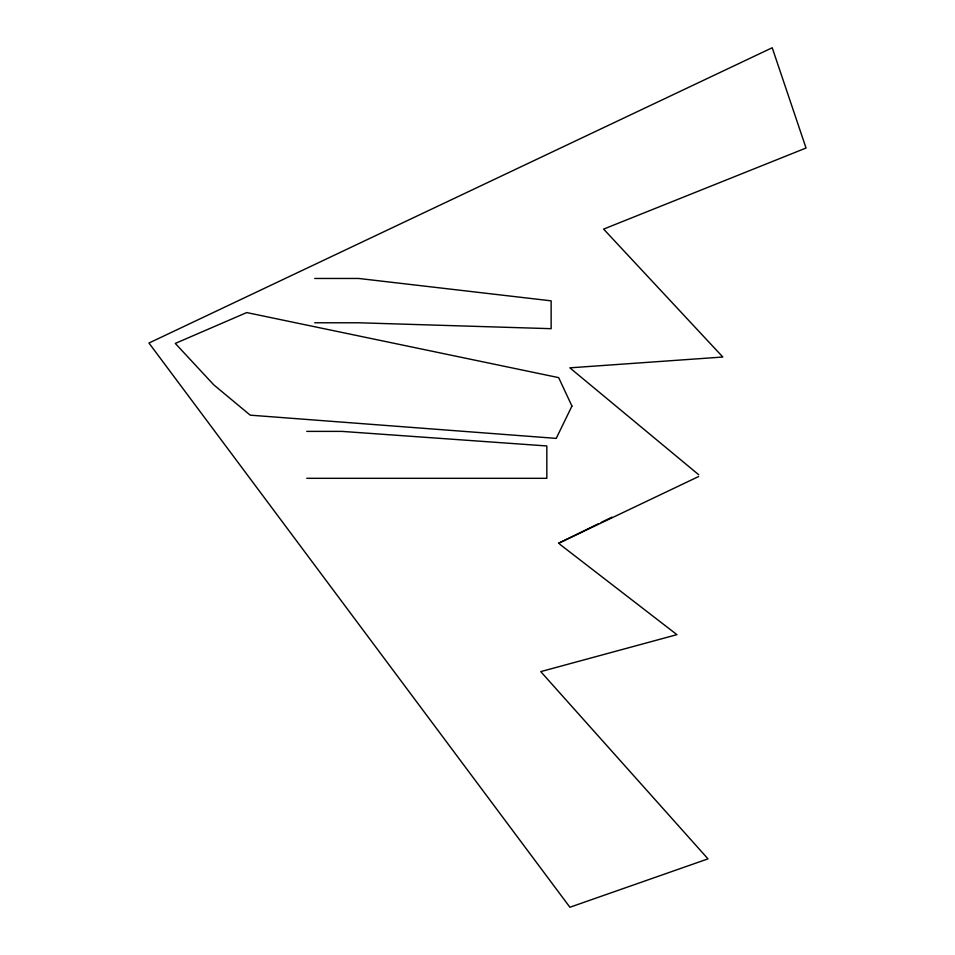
<?xml version="1.0" encoding="UTF-8"?>
<svg xmlns="http://www.w3.org/2000/svg" width="955" height="955" viewBox="0 0 955 955"><rect width="100%" height="100%" fill="white"/><g stroke="black" fill="none" stroke-linecap="round" stroke-linejoin="round"><path stroke-width="1.43" d="M598.57 523.686L558.532 543.288L698.666 476.509M601.244 522.385L611.916 517.156M314.708 278.466L358.698 278.466L551.142 300.837L551.142 328.687L358.698 322.778L314.708 322.778M306.77 431.385L341.89 431.385L546.833 445.961L546.833 478.312L306.77 478.312M559.714 544.195L676.928 634.657L540.757 671.616L708.001 858.867L569.908 907.25L148.956 343.036L772.213 47.75L806.044 148.025L603.62 229.105L722.828 357.027L569.86 367.842L698.666 474.695M571.938 406.078L556.228 438.381L250.222 415.162L213.753 384.829L175.29 343.418L246.724 312.572L558.663 377.631L571.938 406.078"/></g></svg>
